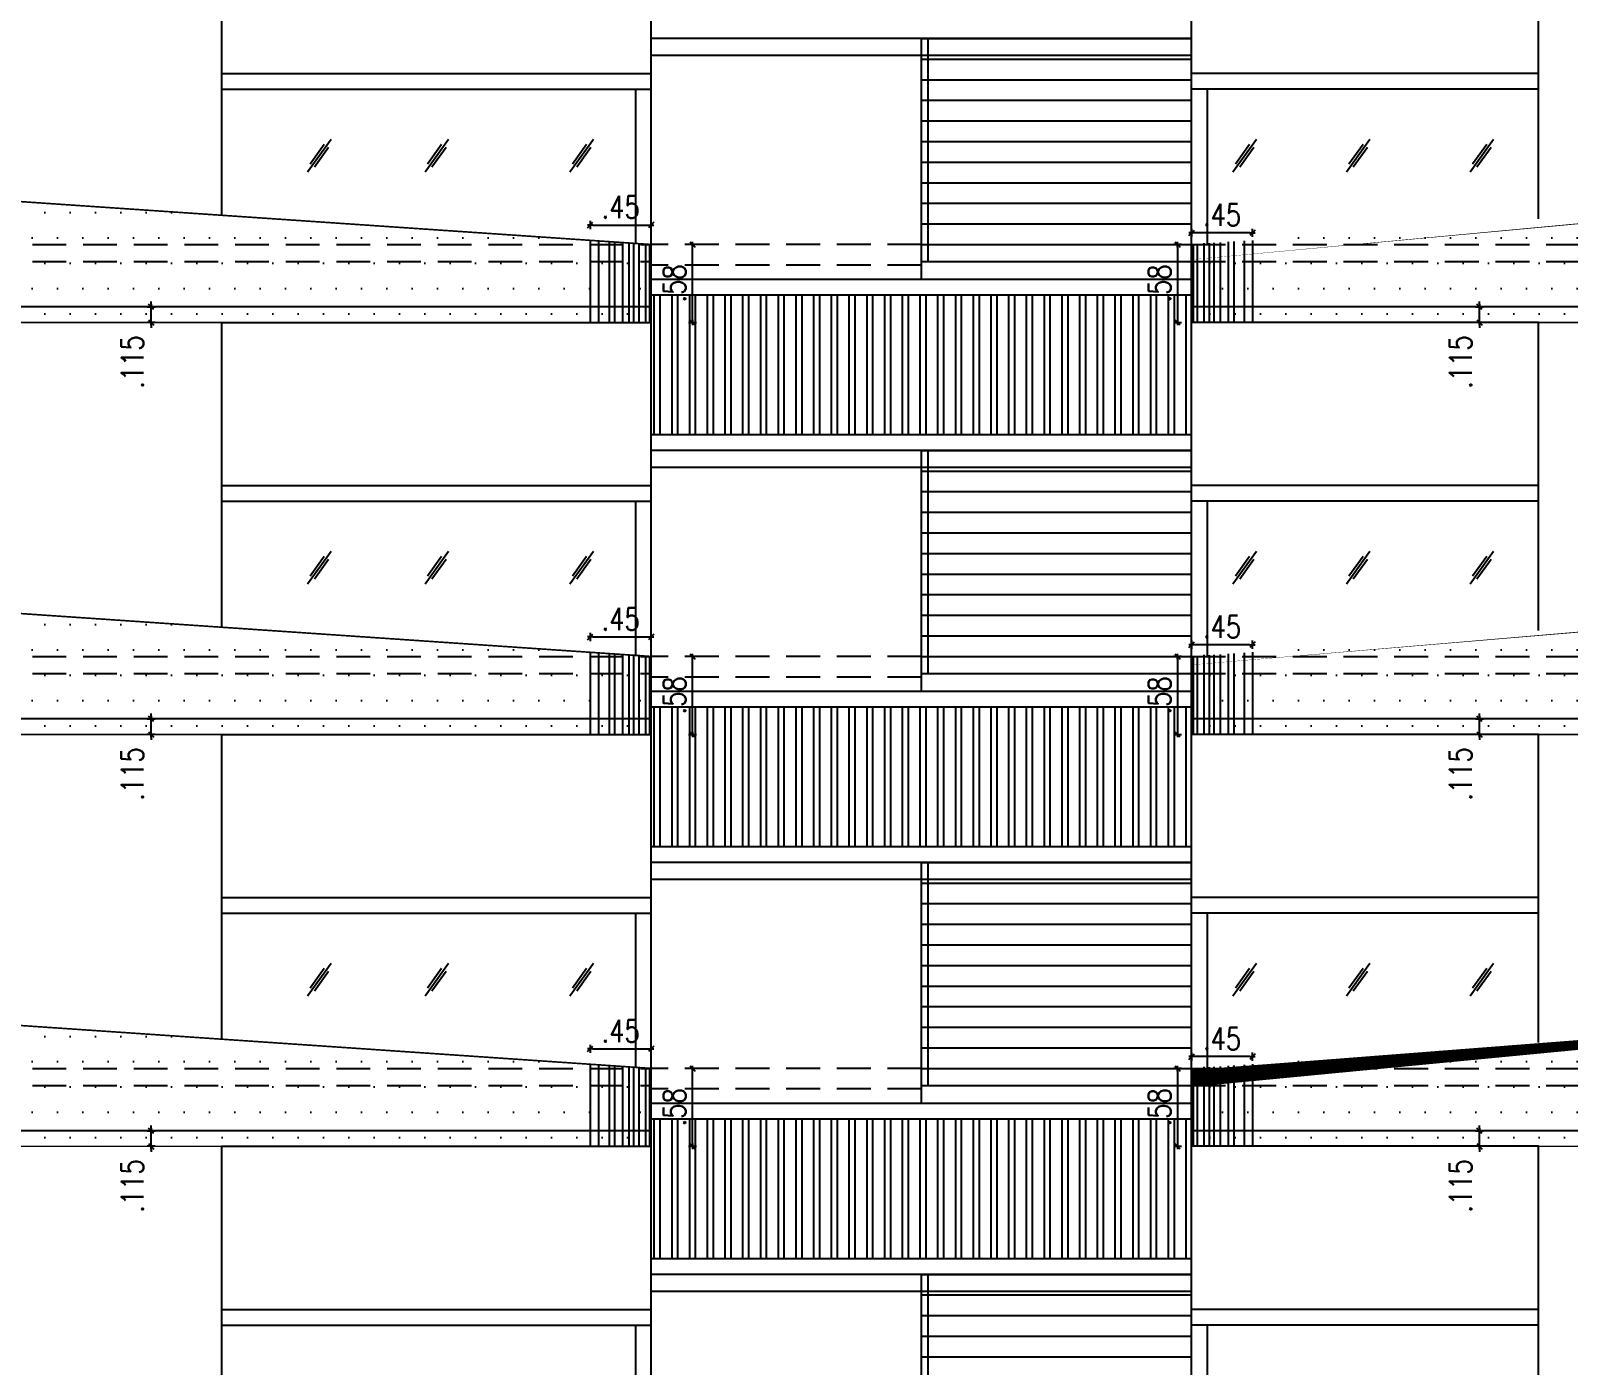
# Model space of a CAD drawing. Header units: inches. Extents: x 14331 to 14549, y 2557 to 2714.
# Drawn here: x 14415.54 to 14426.92, y 2676.19 to 2686.07 of the extents above; entities that cross this region are included whole.
import ezdxf

# ---------------------------------------------------------------- set-up
doc = ezdxf.new("R2010")
doc.units = ezdxf.units.IN
doc.header["$LTSCALE"] = 0.25
doc.header["$MEASUREMENT"] = 0
doc.header["$PDMODE"] = 35
doc.linetypes.add('1', pattern=[0])
doc.linetypes.add('DASHEDX2', pattern=[1.5, 1, -0.5])
for name, color, linetype in [('ELE.PROJ.', 1, 'Continuous'), ('GLASS WINDOW', 251, '1'), ('hatch', 251, 'Continuous'), ('proj-internal', 1, 'DASHEDX2'), ('Stair', 34, 'Continuous'), ('steel', 251, 'Continuous'), ('wall', 7, 'Continuous'), ('WORKING DIM', 7, 'Continuous')]:
    doc.layers.add(name, color=color, linetype=linetype)
doc.styles.add('romans', font='romans.shx', dxfattribs={"width": 0.8})
doc.dimstyles.new('121', dxfattribs={"dimscale": 0.1, "dimtxt": 1.65, "dimasz": 0.2, "dimexe": 0.03125, "dimexo": 0.25, "dimgap": 0.5, "dimtad": 1, "dimzin": 4, "dimdsep": 46, "dimtxsty": 'romans', "dimblk1": 'MINITICK', "dimblk2": 'MINITICK', "dimsah": 1, "dimcen": 1, "dimse1": 1, "dimse2": 1, "dimclrd": 252, "dimclre": 256, "dimclrt": 7, "dimadec": 3, "dimazin": 0, "dimtfac": 0.8, "dimtix": 1, "dimtmove": 2, "dimatfit": 3, "dimfxl": 0, "dimtolj": 1, "dimtzin": 3, "dimarcsym": 0})
pattern_1 = [(0, (-275.9190099544503, 38.62428098757437), (0.09375, 0.1875), [0, -0.1875])]
pattern_2 = [(0, (-275.9190099544503, 41.67428098757409), (0.09375, 0.1875), [0, -0.1875])]
pattern_3 = [(0, (-275.9190099544503, 44.72431350788474), (0.09375, 0.1875), [0, -0.1875])]

# ---------------------------------------------------------------- blocks, each defined once
blk = doc.blocks.new('MINITICK')
at = {"color": 7}
for p, q in [((1, 1), (-1, -1)), ((-1, 0), (1, 0)), ((0, -1.5), (0, 1.5))]:
    blk.add_line(p, q, dxfattribs=at)
blk = doc.blocks.new('*D1431')
at = {"layer": 'Defpoints', "color": 0, "transparency": 16777216}
for p in [(14416.43182617976, 2677.925034405184), (14416.63120649905, 2677.925034405184), (14416.63120649905, 2677.810034405184)]:
    blk.add_point(p, dxfattribs=at)
at = {"layer": 'WORKING DIM', "color": 252, "lineweight": -2, "transparency": 16777216}
for p, q in [((14416.43182617976, 2677.945034405184), (14416.43182617976, 2677.965034405184)), ((14416.43182617976, 2677.810034405184), (14416.43182617976, 2677.925034405184)), ((14416.43182617976, 2677.790034405184), (14416.43182617976, 2677.770034405184))]:
    blk.add_line(p, q, dxfattribs=at)
at = {"layer": 'WORKING DIM', "color": 252, "lineweight": -2, "transparency": 16777216, "xscale": 0.02, "yscale": 0.02, "zscale": 0.02}
for p, rotation in [((14416.43182617976, 2677.925034405184), 270), ((14416.43182617976, 2677.810034405184), 90)]:
    blk.add_blockref('MINITICK', p, dxfattribs=dict(at, rotation=rotation))
at = {"layer": 'WORKING DIM', "color": 7, "transparency": 16777216, "insert": (14416.29182617976, 2677.516214339031), "char_height": 0.165, "attachment_point": 5, "rotation": 90, "style": 'romans'}
blk.add_mtext('\\A1;.115', dxfattribs=at)
blk = doc.blocks.new('*D1429')
at = {"layer": 'Defpoints', "color": 0, "transparency": 16777216}
for p in [(14420.13155822038, 2678.387066924359), (14420.43806580828, 2678.387066924359), (14420.13155822038, 2677.810034404048)]:
    blk.add_point(p, dxfattribs=at)
at = {"layer": 'WORKING DIM', "color": 252, "lineweight": -2, "transparency": 16777216}
blk.add_line((14420.43806580828, 2677.830034404048), (14420.43806580828, 2678.367066924359), dxfattribs=at)
at = {"layer": 'WORKING DIM', "color": 252, "lineweight": -2, "transparency": 16777216, "xscale": 0.02, "yscale": 0.02, "zscale": 0.02}
for p, rotation in [((14420.43806580828, 2678.387066924359), 90), ((14420.43806580828, 2677.810034404048), 270)]:
    blk.add_blockref('MINITICK', p, dxfattribs=dict(at, rotation=rotation))
at = {"layer": 'WORKING DIM', "color": 7, "transparency": 16777216, "insert": (14420.30556580828, 2678.098550664206), "char_height": 0.165, "attachment_point": 5, "rotation": 90, "style": 'romans'}
blk.add_mtext('\\A1;.58', dxfattribs=at)
blk = doc.blocks.new('*D1440')
at = {"layer": 'Defpoints', "color": 0, "transparency": 16777216}
for p in [(14420.13155822038, 2678.531254137013), (14419.68155822037, 2678.08144246744), (14420.13155822038, 2678.098550664204)]:
    blk.add_point(p, dxfattribs=at)
at = {"layer": 'WORKING DIM', "color": 252, "lineweight": -2, "transparency": 16777216}
blk.add_line((14419.70155822037, 2678.531254137013), (14420.11155822038, 2678.531254137013), dxfattribs=at)
at = {"layer": 'WORKING DIM', "color": 252, "lineweight": -2, "transparency": 16777216, "xscale": 0.02, "yscale": 0.02, "zscale": 0.02, "rotation": 180}
blk.add_blockref('MINITICK', (14419.68155822037, 2678.531254137013), dxfattribs=at)
at = {"layer": 'WORKING DIM', "color": 252, "lineweight": -2, "transparency": 16777216, "xscale": 0.02, "yscale": 0.02, "zscale": 0.02}
blk.add_blockref('MINITICK', (14420.13155822038, 2678.531254137013), dxfattribs=at)
at = {"layer": 'WORKING DIM', "color": 7, "transparency": 16777216, "insert": (14419.90655822038, 2678.663754137013), "char_height": 0.165, "attachment_point": 5, "style": 'romans'}
blk.add_mtext('\\A1;.45', dxfattribs=at)
blk = doc.blocks.new('*D1443')
at = {"layer": 'Defpoints', "color": 0, "transparency": 16777216}
for p in [(14424.13308260958, 2678.474054555608), (14424.13308260958, 2678.153789575291), (14424.58308260959, 2678.153789575291)]:
    blk.add_point(p, dxfattribs=at)
at = {"layer": 'WORKING DIM', "color": 252, "lineweight": -2, "transparency": 16777216}
blk.add_line((14424.56308260959, 2678.474054555608), (14424.15308260958, 2678.474054555608), dxfattribs=at)
at = {"layer": 'WORKING DIM', "color": 252, "lineweight": -2, "transparency": 16777216, "xscale": 0.02, "yscale": 0.02, "zscale": 0.02, "rotation": 180}
blk.add_blockref('MINITICK', (14424.13308260958, 2678.474054555608), dxfattribs=at)
at = {"layer": 'WORKING DIM', "color": 252, "lineweight": -2, "transparency": 16777216, "xscale": 0.02, "yscale": 0.02, "zscale": 0.02}
blk.add_blockref('MINITICK', (14424.58308260959, 2678.474054555608), dxfattribs=at)
at = {"layer": 'WORKING DIM', "color": 7, "transparency": 16777216, "insert": (14424.35808260959, 2678.606554555608), "char_height": 0.165, "attachment_point": 5, "style": 'romans'}
blk.add_mtext('\\A1;.45', dxfattribs=at)
blk = doc.blocks.new('*D1444')
at = {"layer": 'Defpoints', "color": 0, "transparency": 16777216}
for p in [(14424.13308260959, 2678.387066924359), (14424.02881389322, 2677.810034404048), (14424.13308260958, 2677.810034404048)]:
    blk.add_point(p, dxfattribs=at)
at = {"layer": 'WORKING DIM', "color": 252, "lineweight": -2, "transparency": 16777216}
blk.add_line((14424.02881389322, 2678.367066924359), (14424.02881389322, 2677.830034404048), dxfattribs=at)
at = {"layer": 'WORKING DIM', "color": 252, "lineweight": -2, "transparency": 16777216, "xscale": 0.02, "yscale": 0.02, "zscale": 0.02}
for p, rotation in [((14424.02881389322, 2678.387066924359), 90), ((14424.02881389322, 2677.810034404048), 270)]:
    blk.add_blockref('MINITICK', p, dxfattribs=dict(at, rotation=rotation))
at = {"layer": 'WORKING DIM', "color": 7, "transparency": 16777216, "insert": (14423.89631389322, 2678.098550664206), "char_height": 0.165, "attachment_point": 5, "rotation": 90, "style": 'romans'}
blk.add_mtext('\\A1;.58', dxfattribs=at)
blk = doc.blocks.new('*D1432')
at = {"layer": 'Defpoints', "color": 0, "transparency": 16777216}
for p in [(14426.26405724007, 2677.925034405184), (14426.46343755936, 2677.925034405184), (14426.46343755936, 2677.810034405184)]:
    blk.add_point(p, dxfattribs=at)
at = {"layer": 'WORKING DIM', "color": 252, "lineweight": -2, "transparency": 16777216}
for p, q in [((14426.26405724007, 2677.945034405184), (14426.26405724007, 2677.965034405184)), ((14426.26405724007, 2677.810034405184), (14426.26405724007, 2677.925034405184)), ((14426.26405724007, 2677.790034405184), (14426.26405724007, 2677.770034405184))]:
    blk.add_line(p, q, dxfattribs=at)
at = {"layer": 'WORKING DIM', "color": 252, "lineweight": -2, "transparency": 16777216, "xscale": 0.02, "yscale": 0.02, "zscale": 0.02}
for p, rotation in [((14426.26405724007, 2677.925034405184), 270), ((14426.26405724007, 2677.810034405184), 90)]:
    blk.add_blockref('MINITICK', p, dxfattribs=dict(at, rotation=rotation))
at = {"layer": 'WORKING DIM', "color": 7, "transparency": 16777216, "insert": (14426.12405724007, 2677.516214339031), "char_height": 0.165, "attachment_point": 5, "rotation": 90, "style": 'romans'}
blk.add_mtext('\\A1;.115', dxfattribs=at)
blk = doc.blocks.new('*D1447')
at = {"layer": 'Defpoints', "color": 0, "transparency": 16777216}
for p in [(14416.43182617976, 2680.975034405184), (14416.63120649905, 2680.975034405184), (14416.63120649905, 2680.860034405184)]:
    blk.add_point(p, dxfattribs=at)
at = {"layer": 'WORKING DIM', "color": 252, "lineweight": -2, "transparency": 16777216}
for p, q in [((14416.43182617976, 2680.995034405184), (14416.43182617976, 2681.015034405184)), ((14416.43182617976, 2680.860034405184), (14416.43182617976, 2680.975034405184)), ((14416.43182617976, 2680.840034405184), (14416.43182617976, 2680.820034405184))]:
    blk.add_line(p, q, dxfattribs=at)
at = {"layer": 'WORKING DIM', "color": 252, "lineweight": -2, "transparency": 16777216, "xscale": 0.02, "yscale": 0.02, "zscale": 0.02}
for p, rotation in [((14416.43182617976, 2680.975034405184), 270), ((14416.43182617976, 2680.860034405184), 90)]:
    blk.add_blockref('MINITICK', p, dxfattribs=dict(at, rotation=rotation))
at = {"layer": 'WORKING DIM', "color": 7, "transparency": 16777216, "insert": (14416.29182617976, 2680.566214339031), "char_height": 0.165, "attachment_point": 5, "rotation": 90, "style": 'romans'}
blk.add_mtext('\\A1;.115', dxfattribs=at)
blk = doc.blocks.new('*D1445')
at = {"layer": 'Defpoints', "color": 0, "transparency": 16777216}
for p in [(14420.13155822038, 2681.437066924359), (14420.43806580828, 2681.437066924359), (14420.13155822038, 2680.860034404048)]:
    blk.add_point(p, dxfattribs=at)
at = {"layer": 'WORKING DIM', "color": 252, "lineweight": -2, "transparency": 16777216}
blk.add_line((14420.43806580828, 2680.880034404048), (14420.43806580828, 2681.417066924359), dxfattribs=at)
at = {"layer": 'WORKING DIM', "color": 252, "lineweight": -2, "transparency": 16777216, "xscale": 0.02, "yscale": 0.02, "zscale": 0.02}
for p, rotation in [((14420.43806580828, 2681.437066924359), 90), ((14420.43806580828, 2680.860034404048), 270)]:
    blk.add_blockref('MINITICK', p, dxfattribs=dict(at, rotation=rotation))
at = {"layer": 'WORKING DIM', "color": 7, "transparency": 16777216, "insert": (14420.30556580828, 2681.148550664206), "char_height": 0.165, "attachment_point": 5, "rotation": 90, "style": 'romans'}
blk.add_mtext('\\A1;.58', dxfattribs=at)
blk = doc.blocks.new('*D1456')
at = {"layer": 'Defpoints', "color": 0, "transparency": 16777216}
for p in [(14420.13155822038, 2681.581254137012), (14420.13155822038, 2681.148550664203), (14419.68155822037, 2681.13144246744)]:
    blk.add_point(p, dxfattribs=at)
at = {"layer": 'WORKING DIM', "color": 252, "lineweight": -2, "transparency": 16777216}
blk.add_line((14419.70155822037, 2681.581254137012), (14420.11155822038, 2681.581254137012), dxfattribs=at)
at = {"layer": 'WORKING DIM', "color": 252, "lineweight": -2, "transparency": 16777216, "xscale": 0.02, "yscale": 0.02, "zscale": 0.02, "rotation": 180}
blk.add_blockref('MINITICK', (14419.68155822037, 2681.581254137012), dxfattribs=at)
at = {"layer": 'WORKING DIM', "color": 252, "lineweight": -2, "transparency": 16777216, "xscale": 0.02, "yscale": 0.02, "zscale": 0.02}
blk.add_blockref('MINITICK', (14420.13155822038, 2681.581254137012), dxfattribs=at)
at = {"layer": 'WORKING DIM', "color": 7, "transparency": 16777216, "insert": (14419.90655822038, 2681.713754137013), "char_height": 0.165, "attachment_point": 5, "style": 'romans'}
blk.add_mtext('\\A1;.45', dxfattribs=at)
blk = doc.blocks.new('*D1459')
at = {"layer": 'Defpoints', "color": 0, "transparency": 16777216}
for p in [(14424.13308260958, 2681.524054555608), (14424.13308260958, 2681.203789575291), (14424.58308260959, 2681.203789575291)]:
    blk.add_point(p, dxfattribs=at)
at = {"layer": 'WORKING DIM', "color": 252, "lineweight": -2, "transparency": 16777216}
blk.add_line((14424.56308260959, 2681.524054555608), (14424.15308260958, 2681.524054555608), dxfattribs=at)
at = {"layer": 'WORKING DIM', "color": 252, "lineweight": -2, "transparency": 16777216, "xscale": 0.02, "yscale": 0.02, "zscale": 0.02, "rotation": 180}
blk.add_blockref('MINITICK', (14424.13308260958, 2681.524054555608), dxfattribs=at)
at = {"layer": 'WORKING DIM', "color": 252, "lineweight": -2, "transparency": 16777216, "xscale": 0.02, "yscale": 0.02, "zscale": 0.02}
blk.add_blockref('MINITICK', (14424.58308260959, 2681.524054555608), dxfattribs=at)
at = {"layer": 'WORKING DIM', "color": 7, "transparency": 16777216, "insert": (14424.35808260959, 2681.656554555608), "char_height": 0.165, "attachment_point": 5, "style": 'romans'}
blk.add_mtext('\\A1;.45', dxfattribs=at)
blk = doc.blocks.new('*D1460')
at = {"layer": 'Defpoints', "color": 0, "transparency": 16777216}
for p in [(14424.13308260959, 2681.437066924359), (14424.02881389322, 2680.860034404048), (14424.13308260958, 2680.860034404048)]:
    blk.add_point(p, dxfattribs=at)
at = {"layer": 'WORKING DIM', "color": 252, "lineweight": -2, "transparency": 16777216}
blk.add_line((14424.02881389322, 2681.417066924359), (14424.02881389322, 2680.880034404048), dxfattribs=at)
at = {"layer": 'WORKING DIM', "color": 252, "lineweight": -2, "transparency": 16777216, "xscale": 0.02, "yscale": 0.02, "zscale": 0.02}
for p, rotation in [((14424.02881389322, 2681.437066924359), 90), ((14424.02881389322, 2680.860034404048), 270)]:
    blk.add_blockref('MINITICK', p, dxfattribs=dict(at, rotation=rotation))
at = {"layer": 'WORKING DIM', "color": 7, "transparency": 16777216, "insert": (14423.89631389322, 2681.148550664206), "char_height": 0.165, "attachment_point": 5, "rotation": 90, "style": 'romans'}
blk.add_mtext('\\A1;.58', dxfattribs=at)
blk = doc.blocks.new('*D1448')
at = {"layer": 'Defpoints', "color": 0, "transparency": 16777216}
for p in [(14426.26405724007, 2680.975034405184), (14426.46343755936, 2680.975034405184), (14426.46343755936, 2680.860034405184)]:
    blk.add_point(p, dxfattribs=at)
at = {"layer": 'WORKING DIM', "color": 252, "lineweight": -2, "transparency": 16777216}
for p, q in [((14426.26405724007, 2680.995034405184), (14426.26405724007, 2681.015034405184)), ((14426.26405724007, 2680.860034405184), (14426.26405724007, 2680.975034405184)), ((14426.26405724007, 2680.840034405184), (14426.26405724007, 2680.820034405184))]:
    blk.add_line(p, q, dxfattribs=at)
at = {"layer": 'WORKING DIM', "color": 252, "lineweight": -2, "transparency": 16777216, "xscale": 0.02, "yscale": 0.02, "zscale": 0.02}
for p, rotation in [((14426.26405724007, 2680.975034405184), 270), ((14426.26405724007, 2680.860034405184), 90)]:
    blk.add_blockref('MINITICK', p, dxfattribs=dict(at, rotation=rotation))
at = {"layer": 'WORKING DIM', "color": 7, "transparency": 16777216, "insert": (14426.12405724007, 2680.566214339031), "char_height": 0.165, "attachment_point": 5, "rotation": 90, "style": 'romans'}
blk.add_mtext('\\A1;.115', dxfattribs=at)
blk = doc.blocks.new('*D1463')
at = {"layer": 'Defpoints', "color": 0, "transparency": 16777216}
for p in [(14416.43182617976, 2684.025066925494), (14416.63120649904, 2684.025066925494), (14416.63120649904, 2683.910066925494)]:
    blk.add_point(p, dxfattribs=at)
at = {"layer": 'WORKING DIM', "color": 252, "lineweight": -2, "transparency": 16777216}
for p, q in [((14416.43182617976, 2684.045066925494), (14416.43182617976, 2684.065066925494)), ((14416.43182617976, 2683.910066925494), (14416.43182617976, 2684.025066925494)), ((14416.43182617976, 2683.890066925494), (14416.43182617976, 2683.870066925494))]:
    blk.add_line(p, q, dxfattribs=at)
at = {"layer": 'WORKING DIM', "color": 252, "lineweight": -2, "transparency": 16777216, "xscale": 0.02, "yscale": 0.02, "zscale": 0.02}
for p, rotation in [((14416.43182617976, 2684.025066925494), 270), ((14416.43182617976, 2683.910066925494), 90)]:
    blk.add_blockref('MINITICK', p, dxfattribs=dict(at, rotation=rotation))
at = {"layer": 'WORKING DIM', "color": 7, "transparency": 16777216, "insert": (14416.29182617976, 2683.616246859342), "char_height": 0.165, "attachment_point": 5, "rotation": 90, "style": 'romans'}
blk.add_mtext('\\A1;.115', dxfattribs=at)
blk = doc.blocks.new('*D1461')
at = {"layer": 'Defpoints', "color": 0, "transparency": 16777216}
for p in [(14420.13155822038, 2684.48709944467), (14420.43806580827, 2684.48709944467), (14420.13155822038, 2683.910066924358)]:
    blk.add_point(p, dxfattribs=at)
at = {"layer": 'WORKING DIM', "color": 252, "lineweight": -2, "transparency": 16777216}
blk.add_line((14420.43806580827, 2683.930066924358), (14420.43806580827, 2684.46709944467), dxfattribs=at)
at = {"layer": 'WORKING DIM', "color": 252, "lineweight": -2, "transparency": 16777216, "xscale": 0.02, "yscale": 0.02, "zscale": 0.02}
for p, rotation in [((14420.43806580827, 2684.48709944467), 90), ((14420.43806580827, 2683.910066924358), 270)]:
    blk.add_blockref('MINITICK', p, dxfattribs=dict(at, rotation=rotation))
at = {"layer": 'WORKING DIM', "color": 7, "transparency": 16777216, "insert": (14420.30556580827, 2684.198583184516), "char_height": 0.165, "attachment_point": 5, "rotation": 90, "style": 'romans'}
blk.add_mtext('\\A1;.58', dxfattribs=at)
blk = doc.blocks.new('*D1472')
at = {"layer": 'Defpoints', "color": 0, "transparency": 16777216}
for p in [(14420.13155822038, 2684.631286657323), (14419.68155822037, 2684.181474987751), (14420.13155822038, 2684.198583184514)]:
    blk.add_point(p, dxfattribs=at)
at = {"layer": 'WORKING DIM', "color": 252, "lineweight": -2, "transparency": 16777216}
blk.add_line((14419.70155822037, 2684.631286657323), (14420.11155822037, 2684.631286657323), dxfattribs=at)
at = {"layer": 'WORKING DIM', "color": 252, "lineweight": -2, "transparency": 16777216, "xscale": 0.02, "yscale": 0.02, "zscale": 0.02, "rotation": 180}
blk.add_blockref('MINITICK', (14419.68155822037, 2684.631286657323), dxfattribs=at)
at = {"layer": 'WORKING DIM', "color": 252, "lineweight": -2, "transparency": 16777216, "xscale": 0.02, "yscale": 0.02, "zscale": 0.02}
blk.add_blockref('MINITICK', (14420.13155822038, 2684.631286657323), dxfattribs=at)
at = {"layer": 'WORKING DIM', "color": 7, "transparency": 16777216, "insert": (14419.90655822037, 2684.763786657323), "char_height": 0.165, "attachment_point": 5, "style": 'romans'}
blk.add_mtext('\\A1;.45', dxfattribs=at)
blk = doc.blocks.new('*D1475')
at = {"layer": 'Defpoints', "color": 0, "transparency": 16777216}
for p in [(14424.13308260958, 2684.574087075919), (14424.13308260958, 2684.253822095601), (14424.58308260959, 2684.253822095602)]:
    blk.add_point(p, dxfattribs=at)
at = {"layer": 'WORKING DIM', "color": 252, "lineweight": -2, "transparency": 16777216}
blk.add_line((14424.56308260959, 2684.574087075919), (14424.15308260958, 2684.574087075919), dxfattribs=at)
at = {"layer": 'WORKING DIM', "color": 252, "lineweight": -2, "transparency": 16777216, "xscale": 0.02, "yscale": 0.02, "zscale": 0.02, "rotation": 180}
blk.add_blockref('MINITICK', (14424.13308260958, 2684.574087075919), dxfattribs=at)
at = {"layer": 'WORKING DIM', "color": 252, "lineweight": -2, "transparency": 16777216, "xscale": 0.02, "yscale": 0.02, "zscale": 0.02}
blk.add_blockref('MINITICK', (14424.58308260959, 2684.574087075919), dxfattribs=at)
at = {"layer": 'WORKING DIM', "color": 7, "transparency": 16777216, "insert": (14424.35808260958, 2684.706587075919), "char_height": 0.165, "attachment_point": 5, "style": 'romans'}
blk.add_mtext('\\A1;.45', dxfattribs=at)
blk = doc.blocks.new('*D1476')
at = {"layer": 'Defpoints', "color": 0, "transparency": 16777216}
for p in [(14424.13308260958, 2684.487099444669), (14424.02881389322, 2683.910066924358), (14424.13308260958, 2683.910066924358)]:
    blk.add_point(p, dxfattribs=at)
at = {"layer": 'WORKING DIM', "color": 252, "lineweight": -2, "transparency": 16777216}
blk.add_line((14424.02881389322, 2684.467099444669), (14424.02881389322, 2683.930066924358), dxfattribs=at)
at = {"layer": 'WORKING DIM', "color": 252, "lineweight": -2, "transparency": 16777216, "xscale": 0.02, "yscale": 0.02, "zscale": 0.02}
for p, rotation in [((14424.02881389322, 2684.487099444669), 90), ((14424.02881389322, 2683.910066924358), 270)]:
    blk.add_blockref('MINITICK', p, dxfattribs=dict(at, rotation=rotation))
at = {"layer": 'WORKING DIM', "color": 7, "transparency": 16777216, "insert": (14423.89631389322, 2684.198583184516), "char_height": 0.165, "attachment_point": 5, "rotation": 90, "style": 'romans'}
blk.add_mtext('\\A1;.58', dxfattribs=at)
blk = doc.blocks.new('*D1464')
at = {"layer": 'Defpoints', "color": 0, "transparency": 16777216}
for p in [(14426.26405724007, 2684.025066925494), (14426.46343755935, 2684.025066925494), (14426.46343755935, 2683.910066925494)]:
    blk.add_point(p, dxfattribs=at)
at = {"layer": 'WORKING DIM', "color": 252, "lineweight": -2, "transparency": 16777216}
for p, q in [((14426.26405724007, 2684.045066925494), (14426.26405724007, 2684.065066925494)), ((14426.26405724007, 2683.910066925494), (14426.26405724007, 2684.025066925494)), ((14426.26405724007, 2683.890066925494), (14426.26405724007, 2683.870066925494))]:
    blk.add_line(p, q, dxfattribs=at)
at = {"layer": 'WORKING DIM', "color": 252, "lineweight": -2, "transparency": 16777216, "xscale": 0.02, "yscale": 0.02, "zscale": 0.02}
for p, rotation in [((14426.26405724007, 2684.025066925494), 270), ((14426.26405724007, 2683.910066925494), 90)]:
    blk.add_blockref('MINITICK', p, dxfattribs=dict(at, rotation=rotation))
at = {"layer": 'WORKING DIM', "color": 7, "transparency": 16777216, "insert": (14426.12405724007, 2683.616246859342), "char_height": 0.165, "attachment_point": 5, "rotation": 90, "style": 'romans'}
blk.add_mtext('\\A1;.115', dxfattribs=at)

msp = doc.modelspace()

# ---------------------------------------------------------------- hatches: boundary and pattern name
at = {"layer": 'hatch', "true_color": 0xc7b399}
h = msp.add_hatch(dxfattribs=at)
h.set_pattern_fill('DOTS', color=253, scale=3)
h.set_pattern_definition(pattern_3)
h.paths.add_polyline_path([(14413.46369236853, 2684.940778969891), (14405.80228993145, 2684.940778969892), (14405.80228993145, 2683.910066924359), (14420.13155822038, 2683.910066924358), (14420.13155822038, 2684.487099444669)])
h = msp.add_hatch(dxfattribs=at)
h.set_pattern_fill('DOTS', color=253, scale=3)
h.set_pattern_definition(pattern_3)
h.paths.add_polyline_path([(14437.24283870373, 2684.940778969892), (14430.22997285187, 2684.940778969891), (14424.13308260959, 2684.487099444669), (14424.13308260958, 2683.910066924358), (14437.24283870373, 2683.910066924359)])
at = {"layer": 'hatch'}
h = msp.add_hatch(dxfattribs=at)
h.set_pattern_fill('ANSI32', color=8, scale=0.35, angle=45)
h.set_pattern_definition([(90, (-141.901008924784, 66.41093175197466), (-0.13125, 2.775557561562891e-17), []), (90, (-141.8572589248575, 66.45468175190126), (-0.13125, 2.775557561562891e-17), [])])
h.paths.add_polyline_path([(14420.13155822038, 2684.112066924355), (14420.13155822038, 2683.077066924354), (14424.13308260958, 2683.077066924354), (14424.13308260958, 2684.112066924355)])
at = {"layer": 'hatch', "true_color": 0xc7b399}
h = msp.add_hatch(dxfattribs=at)
h.set_pattern_fill('DOTS', color=253, scale=3)
h.set_pattern_definition(pattern_2)
h.paths.add_polyline_path([(14413.46369236853, 2681.890746449581), (14405.80228993145, 2681.890746449581), (14405.80228993145, 2680.860034404048), (14420.13155822038, 2680.860034404048), (14420.13155822038, 2681.437066924359)])
h = msp.add_hatch(dxfattribs=at)
h.set_pattern_fill('DOTS', color=253, scale=3)
h.set_pattern_definition(pattern_2)
h.paths.add_polyline_path([(14437.24283870373, 2681.890746449581), (14430.22997285187, 2681.890746449581), (14424.13308260959, 2681.437066924359), (14424.13308260958, 2680.860034404048), (14437.24283870373, 2680.860034404048)])
at = {"layer": 'hatch'}
h = msp.add_hatch(dxfattribs=at)
h.set_pattern_fill('ANSI32', color=8, scale=0.35, angle=45)
h.set_pattern_definition([(90, (-141.901008924784, 63.36093175197493), (-0.13125, 2.775557561562891e-17), []), (90, (-141.8572589248575, 63.40468175190153), (-0.13125, 2.775557561562891e-17), [])])
h.paths.add_polyline_path([(14420.13155822038, 2681.062066924355), (14420.13155822038, 2680.027066924355), (14424.13308260958, 2680.027066924355), (14424.13308260958, 2681.062066924355)])
at = {"layer": 'hatch', "true_color": 0xc7b399}
h = msp.add_hatch(dxfattribs=at)
h.set_pattern_fill('DOTS', color=253, scale=3)
h.set_pattern_definition(pattern_1)
h.paths.add_polyline_path([(14413.46369236853, 2678.840746449581), (14405.80228993145, 2678.840746449581), (14405.80228993145, 2677.810034404049), (14420.13155822038, 2677.810034404048), (14420.13155822038, 2678.387066924359)])
h = msp.add_hatch(dxfattribs=at)
h.set_pattern_fill('DOTS', color=253, scale=3)
h.set_pattern_definition(pattern_1)
h.paths.add_polyline_path([(14437.24283870373, 2678.840746449581), (14430.22997285187, 2678.840746449581), (14424.13308260959, 2678.387066924359), (14424.13308260958, 2677.810034404048), (14437.24283870373, 2677.810034404049)])
at = {"layer": 'hatch'}
h = msp.add_hatch(dxfattribs=at)
h.set_pattern_fill('ANSI32', color=8, scale=0.35, angle=45)
h.set_pattern_definition([(90, (-141.901008924784, 60.31093175197429), (-0.13125, 2.775557561562891e-17), []), (90, (-141.8572589248575, 60.3546817519009), (-0.13125, 2.775557561562891e-17), [])])
h.paths.add_polyline_path([(14420.13155822038, 2678.012066924354), (14420.13155822038, 2676.977066924354), (14424.13308260958, 2676.977066924354), (14424.13308260958, 2678.012066924354)])

# ---------------------------------------------------------------- linework, layer by layer
at = {"layer": 'ELE.PROJ.', "color": 8}
for p, q in [((14419.68155822037, 2684.517717305149), (14419.68155822037, 2683.910066924358)), ((14419.74224408736, 2684.513588257575), (14419.74224408736, 2683.910066924358)), ((14419.82032786246, 2684.508275461726), (14419.82032786246, 2683.910066924358)), ((14419.8602772082, 2684.505557320628), (14419.8602772082, 2683.910066924358)), ((14419.921209906, 2684.501411478762), (14419.921209906, 2683.910066924358)), ((14419.9673666894, 2684.49827098553), (14419.9673666894, 2683.910066924358)), ((14420.00089789932, 2684.495989532403), (14420.00089789932, 2683.910066924358)), ((14420.0420054018, 2684.497978453744), (14420.0420054018, 2683.910066924358)), ((14420.09065975493, 2684.492067850843), (14420.09065975493, 2683.910066924358)), ((14420.11949597467, 2684.488564784147), (14420.11949597467, 2683.910066924358)), ((14424.14514485529, 2684.488564784147), (14424.14514485529, 2683.910066924358)), ((14424.17398107503, 2684.492067850843), (14424.17398107503, 2683.910066924358)), ((14424.22263542816, 2684.497978453744), (14424.22263542816, 2683.910066924358)), ((14424.26374293064, 2684.495989532403), (14424.26374293064, 2683.910066924358)), ((14424.29727414056, 2684.49827098553), (14424.29727414056, 2683.910066924358)), ((14424.34343092396, 2684.501411478762), (14424.34343092396, 2683.910066924358)), ((14424.40436362176, 2684.505557320628), (14424.40436362176, 2683.910066924358)), ((14424.44431296749, 2684.508275461726), (14424.44431296749, 2683.910066924358)), ((14424.5223967426, 2684.513588257575), (14424.5223967426, 2683.910066924358)), ((14424.58308260959, 2684.517717305149), (14424.58308260959, 2683.910066924358)), ((14419.68155822037, 2681.467684784839), (14419.68155822037, 2680.860034404048)), ((14419.74224408736, 2681.463555737264), (14419.74224408736, 2680.860034404048)), ((14419.82032786247, 2681.458242941415), (14419.82032786247, 2680.860034404048)), ((14419.8602772082, 2681.455524800318), (14419.8602772082, 2680.860034404048)), ((14419.921209906, 2681.451378958451), (14419.921209906, 2680.860034404048)), ((14419.9673666894, 2681.448238465219), (14419.9673666894, 2680.860034404048)), ((14420.00089789932, 2681.445957012093), (14420.00089789932, 2680.860034404048)), ((14420.0420054018, 2681.447945933433), (14420.0420054018, 2680.860034404048)), ((14420.09065975493, 2681.442035330532), (14420.09065975493, 2680.860034404048)), ((14420.11949597467, 2681.438532263837), (14420.11949597467, 2680.860034404048)), ((14424.14514485529, 2681.438532263837), (14424.14514485529, 2680.860034404048)), ((14424.17398107503, 2681.442035330532), (14424.17398107503, 2680.860034404048)), ((14424.22263542816, 2681.447945933433), (14424.22263542816, 2680.860034404048)), ((14424.26374293064, 2681.445957012093), (14424.26374293064, 2680.860034404048)), ((14424.29727414056, 2681.448238465219), (14424.29727414056, 2680.860034404048)), ((14424.34343092396, 2681.451378958451), (14424.34343092396, 2680.860034404048)), ((14424.40436362176, 2681.455524800318), (14424.40436362176, 2680.860034404048)), ((14424.4443129675, 2681.458242941415), (14424.4443129675, 2680.860034404048)), ((14424.5223967426, 2681.463555737264), (14424.5223967426, 2680.860034404048)), ((14424.58308260959, 2681.467684784839), (14424.58308260959, 2680.860034404048)), ((14419.68155822037, 2678.417684784839), (14419.68155822037, 2677.810034404048)), ((14419.74224408736, 2678.413555737265), (14419.74224408736, 2677.810034404048)), ((14419.82032786247, 2678.408242941416), (14419.82032786247, 2677.810034404048)), ((14424.4443129675, 2678.408242941416), (14424.4443129675, 2677.810034404048)), ((14424.5223967426, 2678.413555737265), (14424.5223967426, 2677.810034404048)), ((14424.58308260959, 2678.417684784839), (14424.58308260959, 2677.810034404048)), ((14419.8602772082, 2678.405524800318), (14419.8602772082, 2677.810034404048)), ((14419.921209906, 2678.401378958451), (14419.921209906, 2677.810034404048)), ((14419.9673666894, 2678.398238465219), (14419.9673666894, 2677.810034404048)), ((14420.00089789932, 2678.395957012093), (14420.00089789932, 2677.810034404048)), ((14420.0420054018, 2678.397945933433), (14420.0420054018, 2677.810034404048)), ((14420.09065975493, 2678.392035330533), (14420.09065975493, 2677.810034404048)), ((14420.11949597467, 2678.388532263837), (14420.11949597467, 2677.810034404048)), ((14424.14514485529, 2678.388532263837), (14424.14514485529, 2677.810034404048)), ((14424.17398107503, 2678.392035330533), (14424.17398107503, 2677.810034404048)), ((14424.22263542816, 2678.397945933433), (14424.22263542816, 2677.810034404048)), ((14424.26374293064, 2678.395957012093), (14424.26374293064, 2677.810034404048)), ((14424.29727414056, 2678.398238465219), (14424.29727414056, 2677.810034404048)), ((14424.34343092396, 2678.401378958451), (14424.34343092396, 2677.810034404048)), ((14424.40436362176, 2678.405524800318), (14424.40436362176, 2677.810034404048))]:
    msp.add_line(p, q, dxfattribs=at)
at = {"layer": 'ELE.PROJ.'}
for p, q in [((14420.13155822038, 2684.025066924358), (14405.35228993144, 2684.025066924358)), ((14437.69283870373, 2684.025066924369), (14424.13308260958, 2684.025066924369)), ((14420.13155822038, 2680.975034404048), (14405.35228993144, 2680.975034404048)), ((14437.69283870373, 2680.975034404058), (14424.13308260958, 2680.975034404058)), ((14420.13155822038, 2677.925034404048), (14405.35228993144, 2677.925034404048)), ((14437.69283870373, 2677.925034404058), (14424.13308260958, 2677.925034404058))]:
    msp.add_line(p, q, dxfattribs=at)
at = {"layer": 'ELE.PROJ.', "const_width": 0.012}
for points in [[(14420.13155822038, 2683.910066924358), (14405.35228993144, 2683.910066924359), (14405.35228993144, 2684.940778969892), (14413.46369236853, 2684.940778969891), (14420.13155822038, 2684.487099444669)], [(14424.13308260958, 2683.910066924358), (14437.69283870373, 2683.910066924359), (14437.69283870373, 2684.940778969892), (14430.22997285187, 2684.940778969891), (14424.13308260959, 2684.487099444669)], [(14420.13155822038, 2680.860034404048), (14405.35228993144, 2680.860034404048), (14405.35228993144, 2681.890746449581), (14413.46369236853, 2681.890746449581), (14420.13155822038, 2681.437066924359)], [(14424.13308260958, 2680.860034404048), (14437.69283870373, 2680.860034404048), (14437.69283870373, 2681.890746449581), (14430.22997285187, 2681.890746449581), (14424.13308260959, 2681.437066924359)], [(14420.13155822038, 2677.810034404048), (14405.35228993144, 2677.810034404049), (14405.35228993144, 2678.840746449581), (14413.46369236853, 2678.840746449581), (14420.13155822038, 2678.387066924359)], [(14424.13308260958, 2677.810034404048), (14437.69283870373, 2677.810034404049), (14437.69283870373, 2678.840746449581), (14430.22997285187, 2678.840746449581), (14424.13308260959, 2678.387066924359)]]:
    msp.add_lwpolyline(points, close=True, dxfattribs=at)
at = {"layer": 'GLASS WINDOW', "color": 4, "ltscale": 200}
for p, q in [((14417.76273677054, 2685.263949454343), (14417.58909094019, 2685.022477764371)), ((14418.63198391285, 2685.263949454343), (14418.45833808251, 2685.022477764371)), ((14419.70432193414, 2685.263949454343), (14419.53067610379, 2685.022477764371)), ((14424.61238098933, 2685.263949454343), (14424.43873515898, 2685.022477764371)), ((14425.45294061533, 2685.263949454343), (14425.27929478498, 2685.022477764371)), ((14426.36784413557, 2685.263949454343), (14426.19419830522, 2685.022477764371)), ((14417.71216550149, 2685.227881580946), (14417.60718720754, 2685.081898887318)), ((14417.74464050319, 2685.204528331395), (14417.63966220924, 2685.058545637767)), ((14418.58141264381, 2685.227881580946), (14418.47643434985, 2685.081898887318)), ((14418.61388764551, 2685.204528331395), (14418.50890935155, 2685.058545637767)), ((14419.65375066509, 2685.227881580946), (14419.54877237114, 2685.081898887318)), ((14419.6862256668, 2685.204528331395), (14419.58124737284, 2685.058545637767)), ((14424.56180972028, 2685.227881580946), (14424.45683142632, 2685.081898887318)), ((14424.59428472198, 2685.204528331395), (14424.48930642802, 2685.058545637767)), ((14425.40236934628, 2685.227881580946), (14425.29739105232, 2685.081898887318)), ((14425.43484434798, 2685.204528331395), (14425.32986605402, 2685.058545637767)), ((14426.31727286652, 2685.227881580946), (14426.21229457257, 2685.081898887318)), ((14426.34974786822, 2685.204528331395), (14426.24476957427, 2685.058545637767)), ((14417.76273677054, 2682.213981974653), (14417.58909094019, 2681.972510284681)), ((14417.71216550149, 2682.177914101257), (14417.60718720754, 2682.031931407629)), ((14418.63198391285, 2682.213981974653), (14418.45833808251, 2681.972510284681)), ((14418.58141264381, 2682.177914101257), (14418.47643434985, 2682.031931407629)), ((14419.70432193414, 2682.213981974653), (14419.53067610379, 2681.972510284681)), ((14419.65375066509, 2682.177914101257), (14419.54877237114, 2682.031931407629)), ((14424.61238098933, 2682.213981974653), (14424.43873515898, 2681.972510284681)), ((14424.56180972028, 2682.177914101257), (14424.45683142632, 2682.031931407629)), ((14425.45294061533, 2682.213981974653), (14425.27929478498, 2681.972510284681)), ((14425.40236934628, 2682.177914101257), (14425.29739105232, 2682.031931407629)), ((14426.36784413557, 2682.213981974653), (14426.19419830522, 2681.972510284681)), ((14426.31727286652, 2682.177914101257), (14426.21229457257, 2682.031931407629)), ((14417.74464050319, 2682.154560851705), (14417.63966220924, 2682.008578158077)), ((14418.61388764551, 2682.154560851705), (14418.50890935155, 2682.008578158077)), ((14419.6862256668, 2682.154560851705), (14419.58124737284, 2682.008578158077)), ((14424.59428472198, 2682.154560851705), (14424.48930642802, 2682.008578158077)), ((14425.43484434798, 2682.154560851705), (14425.32986605402, 2682.008578158077)), ((14426.34974786822, 2682.154560851705), (14426.24476957427, 2682.008578158077)), ((14417.76273677054, 2679.163949454342), (14417.58909094019, 2678.922477764371)), ((14417.71216550149, 2679.127881580946), (14417.60718720754, 2678.981898887318)), ((14417.74464050319, 2679.104528331394), (14417.63966220924, 2678.958545637766)), ((14418.63198391285, 2679.163949454342), (14418.45833808251, 2678.922477764371)), ((14418.58141264381, 2679.127881580946), (14418.47643434985, 2678.981898887318)), ((14418.61388764551, 2679.104528331394), (14418.50890935155, 2678.958545637766)), ((14419.70432193414, 2679.163949454342), (14419.53067610379, 2678.922477764371)), ((14419.65375066509, 2679.127881580946), (14419.54877237114, 2678.981898887318)), ((14419.6862256668, 2679.104528331394), (14419.58124737284, 2678.958545637766)), ((14424.61238098933, 2679.163949454342), (14424.43873515898, 2678.922477764371)), ((14424.56180972028, 2679.127881580946), (14424.45683142632, 2678.981898887318)), ((14424.59428472198, 2679.104528331394), (14424.48930642802, 2678.958545637766)), ((14425.45294061533, 2679.163949454342), (14425.27929478498, 2678.922477764371)), ((14425.40236934628, 2679.127881580946), (14425.29739105232, 2678.981898887318)), ((14425.43484434798, 2679.104528331394), (14425.32986605402, 2678.958545637766)), ((14426.36784413557, 2679.163949454342), (14426.19419830522, 2678.922477764371)), ((14426.31727286652, 2679.127881580946), (14426.21229457257, 2678.981898887318)), ((14426.34974786822, 2679.104528331394), (14426.24476957427, 2678.958545637766))]:
    msp.add_line(p, q, dxfattribs=at)
at = {"layer": 'proj-internal', "color": 251}
for p, q in [((14405.80228993145, 2684.487099444668), (14420.13155822037, 2684.487099444668)), ((14422.132320415, 2684.487066924355), (14420.13155822038, 2684.487066924355)), ((14424.13308260956, 2684.487099444668), (14437.24283870373, 2684.487099444668)), ((14405.80228993145, 2684.360066924358), (14420.13155822037, 2684.360066924358)), ((14422.132320415, 2684.334566924355), (14420.13155822038, 2684.334566924355)), ((14424.13308260956, 2684.360066924358), (14437.24283870373, 2684.360066924358)), ((14405.80228993145, 2681.437066924358), (14420.13155822037, 2681.437066924358)), ((14422.132320415, 2681.437066924355), (14420.13155822038, 2681.437066924355)), ((14424.13308260957, 2681.437066924358), (14437.24283870373, 2681.437066924358)), ((14405.80228993145, 2681.310034404048), (14420.13155822037, 2681.310034404048)), ((14422.132320415, 2681.284566924356), (14420.13155822038, 2681.284566924356)), ((14424.13308260957, 2681.310034404048), (14437.24283870373, 2681.310034404048)), ((14405.80228993145, 2678.387066924358), (14420.13155822037, 2678.387066924358)), ((14422.132320415, 2678.387066924355), (14420.13155822038, 2678.387066924355)), ((14424.13308260957, 2678.387066924358), (14437.24283870373, 2678.387066924358)), ((14405.80228993145, 2678.260034404047), (14420.13155822037, 2678.260034404047)), ((14422.132320415, 2678.234566924355), (14420.13155822038, 2678.234566924355)), ((14424.13308260957, 2678.260034404047), (14437.24283870373, 2678.260034404047))]:
    msp.add_line(p, q, dxfattribs=at)
at = {"layer": 'Stair', "ltscale": 10}
for p, q in [((14422.132320415, 2686.012099444666), (14424.13308260958, 2686.012099444666)), ((14422.132320415, 2684.360066924358), (14422.132320415, 2686.012099444665)), ((14422.132320415, 2685.859599444666), (14424.13308260958, 2685.859599444666)), ((14422.132320415, 2685.707099444666), (14424.13308260958, 2685.707099444666)), ((14422.132320415, 2685.554599444667), (14424.13308260958, 2685.554599444667)), ((14422.132320415, 2685.402099444667), (14424.13308260958, 2685.402099444667)), ((14422.132320415, 2685.249599444667), (14424.13308260958, 2685.249599444667)), ((14422.132320415, 2685.097099444667), (14424.13308260958, 2685.097099444667)), ((14422.132320415, 2684.944599444668), (14424.13308260958, 2684.944599444668)), ((14422.132320415, 2684.792099444668), (14424.13308260958, 2684.792099444668)), ((14422.132320415, 2684.639599444668), (14424.13308260958, 2684.639599444668)), ((14422.132320415, 2684.487099444668), (14424.13308260958, 2684.487099444668)), ((14422.132320415, 2684.227066924354), (14422.132320415, 2684.487066924355)), ((14422.132320415, 2682.962066924355), (14424.13308260958, 2682.962066924355)), ((14422.132320415, 2681.310034404048), (14422.132320415, 2682.962066924355)), ((14422.132320415, 2682.809566924356), (14424.13308260958, 2682.809566924356)), ((14422.132320415, 2682.657066924356), (14424.13308260958, 2682.657066924356)), ((14422.132320415, 2682.504566924356), (14424.13308260958, 2682.504566924356)), ((14422.132320415, 2682.352066924357), (14424.13308260958, 2682.352066924357)), ((14422.132320415, 2682.199566924357), (14424.13308260958, 2682.199566924357)), ((14422.132320415, 2682.047066924357), (14424.13308260958, 2682.047066924357)), ((14422.132320415, 2681.894566924358), (14424.13308260958, 2681.894566924358)), ((14422.132320415, 2681.742066924358), (14424.13308260958, 2681.742066924358)), ((14422.132320415, 2681.589566924358), (14424.13308260958, 2681.589566924358)), ((14422.132320415, 2681.177066924354), (14422.132320415, 2681.437066924355)), ((14422.132320415, 2681.437066924358), (14424.13308260958, 2681.437066924358)), ((14422.132320415, 2679.912066924356), (14424.13308260958, 2679.912066924356)), ((14422.132320415, 2678.260034404048), (14422.132320415, 2679.912066924355)), ((14422.132320415, 2679.759566924356), (14424.13308260958, 2679.759566924356)), ((14422.132320415, 2679.607066924356), (14424.13308260958, 2679.607066924356)), ((14422.132320415, 2679.454566924357), (14424.13308260958, 2679.454566924357)), ((14422.132320415, 2679.302066924357), (14424.13308260958, 2679.302066924357)), ((14422.132320415, 2679.149566924357), (14424.13308260958, 2679.149566924357)), ((14422.132320415, 2678.997066924358), (14424.13308260958, 2678.997066924358)), ((14422.132320415, 2678.844566924358), (14424.13308260958, 2678.844566924358)), ((14422.132320415, 2678.692066924358), (14424.13308260958, 2678.692066924358)), ((14422.132320415, 2678.539566924358), (14424.13308260958, 2678.539566924358)), ((14422.132320415, 2678.127066924354), (14422.132320415, 2678.387066924355)), ((14422.132320415, 2678.387066924358), (14424.13308260958, 2678.387066924358)), ((14422.132320415, 2676.862066924355), (14424.13308260958, 2676.862066924355)), ((14422.132320415, 2675.210034404047), (14422.132320415, 2676.862066924355)), ((14422.132320415, 2676.709566924355), (14424.13308260958, 2676.709566924355)), ((14422.132320415, 2676.557066924356), (14424.13308260958, 2676.557066924356)), ((14422.132320415, 2676.404566924356), (14424.13308260958, 2676.404566924356)), ((14422.132320415, 2676.252066924356), (14424.13308260958, 2676.252066924356))]:
    msp.add_line(p, q, dxfattribs=at)
at = {"layer": 'steel', "ltscale": 10}
for p, q in [((14422.182320415, 2684.360066924358), (14422.182320415, 2686.012099444666)), ((14422.182320415, 2681.310034404048), (14422.182320415, 2682.962066924355)), ((14422.182320415, 2678.260034404048), (14422.182320415, 2679.912066924356)), ((14422.182320415, 2675.210034404047), (14422.182320415, 2676.862066924355))]:
    msp.add_line(p, q, dxfattribs=at)
at = {"layer": 'wall'}
for p, q in [((14420.13155822038, 2650.610066924358), (14420.13155822036, 2690.587034404048)), ((14424.13308260958, 2650.610066924358), (14424.13308260956, 2690.587034404047)), ((14424.13308260958, 2686.012099444665), (14420.13155822038, 2686.012099444665)), ((14424.13308260958, 2685.885099444668), (14420.13155822038, 2685.885099444668)), ((14416.95381431902, 2685.752066924359), (14420.13155822038, 2685.752066924359)), ((14426.70107041356, 2685.752066924359), (14424.13308260959, 2685.752066924359)), ((14416.95381431902, 2685.637066924359), (14420.13155822038, 2685.637066924359)), ((14420.01722895213, 2685.637066924359), (14420.01722895213, 2684.497783763537)), ((14426.70107041356, 2685.637066924359), (14424.13308260959, 2685.637066924359)), ((14424.24741187783, 2685.637066924359), (14424.24741187783, 2684.487066924358)), ((14422.132320415, 2684.360066924358), (14424.13308260958, 2684.360066924358)), ((14424.13308260958, 2684.227066924354), (14420.13155822038, 2684.227066924354)), ((14424.13308260958, 2684.112066924355), (14420.13155822038, 2684.112066924355)), ((14424.13308260958, 2683.077066924354), (14420.13155822038, 2683.077066924354)), ((14424.13308260958, 2682.962066924355), (14420.13155822038, 2682.962066924355)), ((14424.13308260958, 2682.835066924358), (14420.13155822038, 2682.835066924358)), ((14416.95381431902, 2682.702099444669), (14420.13155822038, 2682.702099444669)), ((14426.70107041356, 2682.702099444669), (14424.13308260959, 2682.702099444669)), ((14416.95381431902, 2682.587099444669), (14420.13155822038, 2682.587099444669)), ((14420.01722895213, 2682.587099444669), (14420.01722895213, 2681.447816283847)), ((14426.70107041356, 2682.587099444669), (14424.13308260959, 2682.587099444669)), ((14424.24741187783, 2682.587099444669), (14424.24741187783, 2681.437099444669)), ((14422.132320415, 2681.310034404048), (14424.13308260958, 2681.310034404048)), ((14424.13308260958, 2681.177066924355), (14420.13155822038, 2681.177066924355)), ((14424.13308260958, 2681.062066924355), (14420.13155822038, 2681.062066924355)), ((14424.13308260958, 2680.027066924355), (14420.13155822038, 2680.027066924355)), ((14424.13308260958, 2679.912066924355), (14420.13155822038, 2679.912066924355)), ((14424.13308260958, 2679.785066924358), (14420.13155822038, 2679.785066924358)), ((14416.95381431902, 2679.652066924358), (14420.13155822038, 2679.652066924358)), ((14426.70107041356, 2679.652066924358), (14424.13308260959, 2679.652066924358)), ((14416.95381431902, 2679.537066924358), (14420.13155822038, 2679.537066924358)), ((14420.01722895213, 2679.537066924358), (14420.01722895213, 2678.397783763536)), ((14426.70107041356, 2679.537066924358), (14424.13308260959, 2679.537066924358)), ((14424.24741187783, 2679.537066924358), (14424.24741187783, 2678.387066924358)), ((14422.132320415, 2678.260034404048), (14424.13308260958, 2678.260034404048)), ((14424.13308260958, 2678.127066924354), (14420.13155822038, 2678.127066924354)), ((14424.13308260958, 2678.012066924354), (14420.13155822038, 2678.012066924354)), ((14424.13308260958, 2676.977066924354), (14420.13155822038, 2676.977066924354)), ((14424.13308260958, 2676.862066924354), (14420.13155822038, 2676.862066924354)), ((14424.13308260958, 2676.735066924357), (14420.13155822038, 2676.735066924357)), ((14416.95381431902, 2676.602066924358), (14420.13155822038, 2676.602066924358)), ((14426.70107041356, 2676.602066924358), (14424.13308260959, 2676.602066924358)), ((14416.95381431902, 2676.487066924359), (14420.13155822038, 2676.487066924359)), ((14420.01722895213, 2676.487066924359), (14420.01722895213, 2675.347783763536)), ((14426.70107041356, 2676.487066924359), (14424.13308260959, 2676.487066924359)), ((14424.24741187783, 2676.487066924359), (14424.24741187783, 2675.337066924358))]:
    msp.add_line(p, q, dxfattribs=at)
for points in [[(14416.95381431902, 2684.703279634165), (14416.95381431902, 2686.960034404048), (14420.13155822038, 2686.960034404048)], [(14426.70107041356, 2684.678155076087), (14426.70107041356, 2686.960034404048), (14424.13308260959, 2686.960034404048)], [(14416.95381431902, 2681.653312154475), (14416.95381431902, 2683.910066924358), (14420.13155822038, 2683.910066924358)], [(14426.70107041356, 2681.628187596397), (14426.70107041356, 2683.910066924358), (14424.13308260959, 2683.910066924358)], [(14416.95381431902, 2678.603279634165), (14416.95381431902, 2680.860034404048), (14420.13155822038, 2680.860034404047)], [(14426.70107041356, 2678.578155076087), (14426.70107041356, 2680.860034404048), (14424.13308260959, 2680.860034404047)], [(14416.95381431902, 2675.553279634165), (14416.95381431902, 2677.810034404048), (14420.13155822038, 2677.810034404048)], [(14426.70107041356, 2675.528155076087), (14426.70107041356, 2677.810034404048), (14424.13308260959, 2677.810034404048)]]:
    msp.add_lwpolyline(points, dxfattribs=at)

# ---------------------------------------------------------------- dimensions: what is measured, and where the dimension line sits
at = {"layer": 'WORKING DIM'}
for base, p1, p2, picture, middle in [((14420.13155822038, 2684.631286657323), (14419.68155822037, 2684.181474987751), (14420.13155822038, 2684.198583184514), '*D1472', (14419.90655822037, 2684.763786657323)), ((14424.13308260958, 2684.574087075919), (14424.58308260959, 2684.253822095602), (14424.13308260958, 2684.253822095601), '*D1475', (14424.35808260958, 2684.706587075919)), ((14420.13155822038, 2681.581254137012), (14419.68155822037, 2681.13144246744), (14420.13155822038, 2681.148550664203), '*D1456', (14419.90655822038, 2681.713754137013)), ((14424.13308260958, 2681.524054555608), (14424.58308260959, 2681.203789575291), (14424.13308260958, 2681.203789575291), '*D1459', (14424.35808260959, 2681.656554555608)), ((14420.13155822038, 2678.531254137013), (14419.68155822037, 2678.08144246744), (14420.13155822038, 2678.098550664204), '*D1440', (14419.90655822038, 2678.663754137013)), ((14424.13308260958, 2678.474054555608), (14424.58308260959, 2678.153789575291), (14424.13308260958, 2678.153789575291), '*D1443', (14424.35808260959, 2678.606554555608))]:
    dim = msp.add_linear_dim(base=base, p1=p1, p2=p2, dimstyle='121', override={"dimfxl": 0.18, "dimfxlon": 1}, dxfattribs=at)
    dim.commit()
    dim.dimension.update_dxf_attribs({"geometry": picture, "text_midpoint": middle})
for base, p1, p2, picture, middle in [((14420.43806580827, 2684.48709944467), (14420.13155822038, 2683.910066924358), (14420.13155822038, 2684.48709944467), '*D1461', (14420.30556580827, 2684.198583184516)), ((14424.02881389322, 2683.910066924358), (14424.13308260958, 2684.487099444669), (14424.13308260958, 2683.910066924358), '*D1476', (14423.89631389322, 2684.198583184516)), ((14420.43806580828, 2681.437066924359), (14420.13155822038, 2680.860034404048), (14420.13155822038, 2681.437066924359), '*D1445', (14420.30556580828, 2681.148550664206)), ((14424.02881389322, 2680.860034404048), (14424.13308260959, 2681.437066924359), (14424.13308260958, 2680.860034404048), '*D1460', (14423.89631389322, 2681.148550664206)), ((14420.43806580828, 2678.387066924359), (14420.13155822038, 2677.810034404048), (14420.13155822038, 2678.387066924359), '*D1429', (14420.30556580828, 2678.098550664206)), ((14424.02881389322, 2677.810034404048), (14424.13308260959, 2678.387066924359), (14424.13308260958, 2677.810034404048), '*D1444', (14423.89631389322, 2678.098550664206))]:
    dim = msp.add_linear_dim(base=base, p1=p1, p2=p2, angle=90, dimstyle='121', override={"dimfxl": 0.18, "dimfxlon": 1}, dxfattribs=at)
    dim.commit()
    dim.dimension.update_dxf_attribs({"geometry": picture, "text_midpoint": middle})
for base, p1, p2, picture, middle in [((14416.43182617976, 2684.025066925494), (14416.63120649904, 2683.910066925494), (14416.63120649904, 2684.025066925494), '*D1463', (14416.29182617976, 2683.616246859342)), ((14426.26405724007, 2684.025066925494), (14426.46343755935, 2683.910066925494), (14426.46343755935, 2684.025066925494), '*D1464', (14426.12405724007, 2683.616246859342)), ((14416.43182617976, 2680.975034405184), (14416.63120649905, 2680.860034405184), (14416.63120649905, 2680.975034405184), '*D1447', (14416.29182617976, 2680.566214339031)), ((14426.26405724007, 2680.975034405184), (14426.46343755936, 2680.860034405184), (14426.46343755936, 2680.975034405184), '*D1448', (14426.12405724007, 2680.566214339031)), ((14416.43182617976, 2677.925034405184), (14416.63120649905, 2677.810034405184), (14416.63120649905, 2677.925034405184), '*D1431', (14416.29182617976, 2677.516214339031)), ((14426.26405724007, 2677.925034405184), (14426.46343755936, 2677.810034405184), (14426.46343755936, 2677.925034405184), '*D1432', (14426.12405724007, 2677.516214339031))]:
    dim = msp.add_linear_dim(base=base, p1=p1, p2=p2, angle=90, text='.115', dimstyle='121', override={"dimfxl": 0.18, "dimfxlon": 1}, dxfattribs=at)
    dim.commit()
    dim.dimension.update_dxf_attribs({"geometry": picture, "text_midpoint": middle, "dimtype": 160})

doc.saveas('drawing.dxf')
